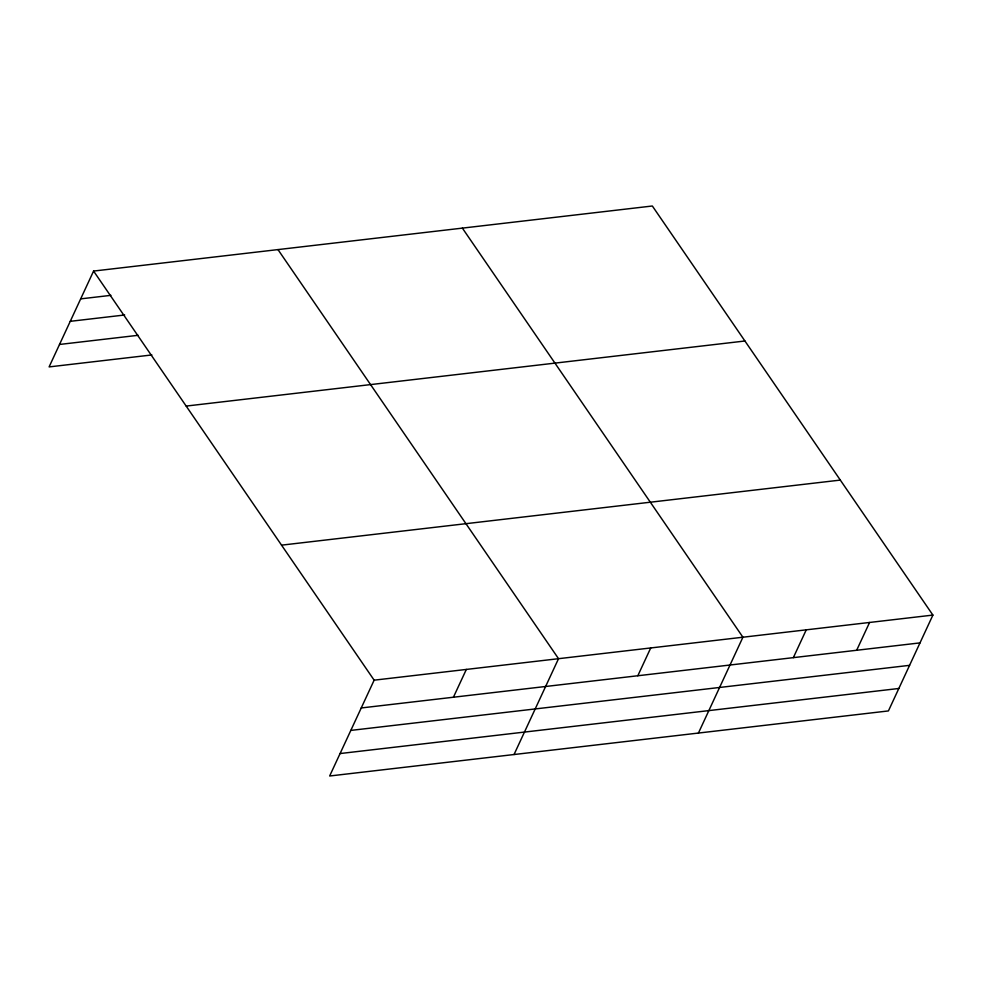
<?xml version="1.0" encoding="UTF-8"?>
<svg xmlns="http://www.w3.org/2000/svg" width="982" height="982" viewBox="0 0 982 982"><rect width="100%" height="100%" fill="white"/><g stroke="black" fill="none" stroke-linecap="round" stroke-linejoin="round"><path stroke-width="1.47" d="M932.9 615.088L374.142 680.17L329.657 776.001L888.415 710.931L932.9 615.088L652.343 205.999L93.585 271.069L49.1 366.912L151.879 354.944M453.426 697.22L466.34 669.429M514.04 754.532L558.525 658.689L277.98 249.6M637.821 675.751L650.722 647.948M698.435 733.051L742.92 637.22L462.375 228.119M793.346 657.645L806.247 629.843M856.672 650.268L869.573 622.465M80.684 298.872L110.917 295.349M70.262 321.323L124.677 314.989M59.521 344.461L138.118 335.304M186.175 406.069L744.933 341M281.552 545.157L840.322 480.088M361.241 707.961L919.999 642.891M350.807 730.412L909.577 665.342M340.079 753.55L898.837 688.48M93.585 271.069L374.142 680.17"/></g></svg>
